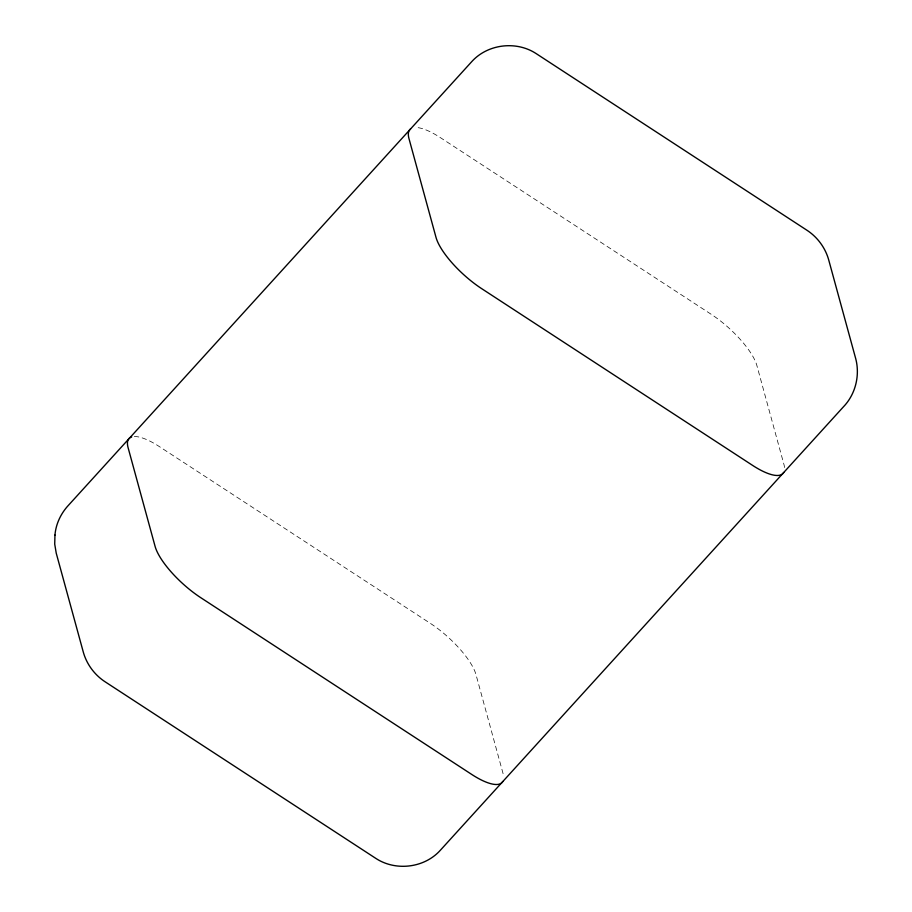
<?xml version="1.0" encoding="UTF-8"?>
<svg xmlns="http://www.w3.org/2000/svg" width="912" height="912" viewBox="0 0 912 912"><rect width="100%" height="100%" fill="white"/><g stroke="black" fill="none" stroke-linecap="round" stroke-linejoin="round"><path stroke-width="0.68" stroke-dasharray="4.56 3.42" d="M784.514 467.548A50.844 16.268 42.3 0 0 783.91 464.345L756.892 365.575A50.844 16.268 42.3 0 0 711.223 314.309L440.359 137.621A50.844 16.268 42.3 0 0 415.222 127.509M134.315 436.54A50.844 16.268 42.3 0 1 159.463 446.652L430.316 623.341A50.844 16.268 42.3 0 1 475.984 674.595L503.014 773.376A50.844 16.268 42.3 0 1 503.618 776.568"/><path stroke-width="1.37" d="M410.582 128.923A50.844 16.268 42.3 0 0 408.986 138.624L436.016 237.405A50.844 16.268 42.3 0 0 481.684 288.659L752.537 465.348A50.844 16.268 42.3 0 0 783.716 472.439M131.693 436.939A50.844 16.268 42.3 0 0 128.09 447.655L155.108 546.425A50.844 16.268 42.3 0 0 200.777 597.691L471.641 774.379A50.844 16.268 42.3 0 0 502.808 781.459M54.959 535.082L54.72 544.111L56.225 553.128L83.243 651.898C86.617 664.198 94.597 674.994 105.302 681.914L375.961 858.477C395.831 871.439 424.422 868.019 440.325 850.28L843.418 406.843C855.479 394.349 860.096 375.619 855.775 358.872L828.757 260.102C825.383 247.802 817.403 237.006 806.698 230.086L536.039 53.523C516.169 40.561 487.578 43.981 471.675 61.72L68.582 505.157C60.956 513.296 55.871 523.921 54.959 535.082"/></g></svg>
